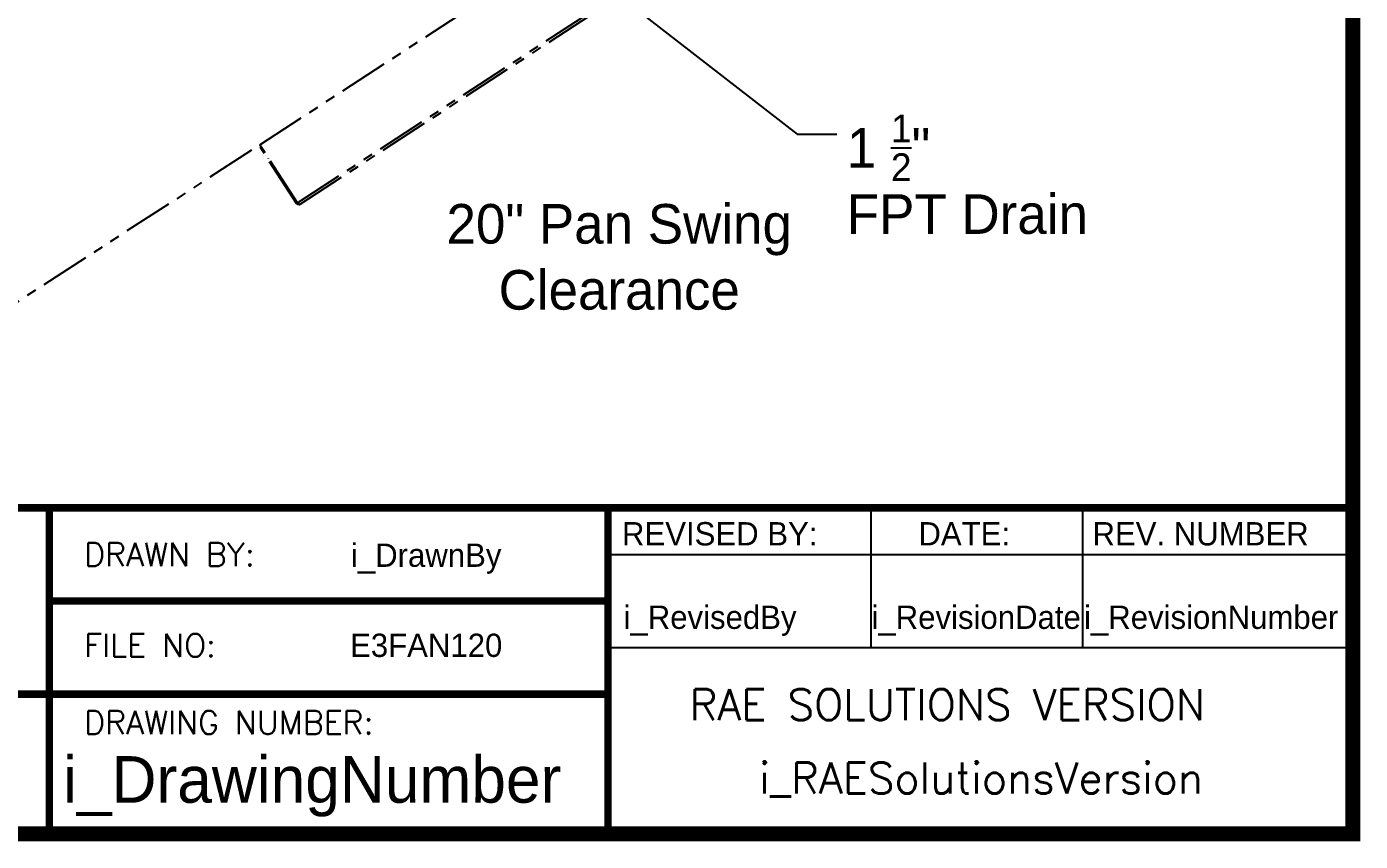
# Model space of a CAD drawing. Header units: inches. Extents: x 908 to 1218, y 494 to 690.
# Drawn here: x 1147.1 to 1214.5, y 497.7 to 538.8 of the extents above; entities that cross this region are included whole.
import ezdxf
from ezdxf import colors
from ezdxf.entities.mleader import LeaderData, LeaderLine
from ezdxf.enums import TextEntityAlignment as Align
from ezdxf.math import Vec2, Vec3

# ---------------------------------------------------------------- set-up
doc = ezdxf.new("R2010")
doc.units = ezdxf.units.IN
doc.header["$MEASUREMENT"] = 0
doc.header["$PDSIZE"] = -1
doc.linetypes.add('PHANTOM', pattern=[0.5, 0.25, -0.05, 0.05, -0.05, 0.05, -0.05])
doc.layers.add('Hingeable', color=7, linetype='PHANTOM')
doc.styles.add('SIMPLEX', font='SIMPLEX')

msp = doc.modelspace()

# ---------------------------------------------------------------- linework, layer by layer
for p, q in [((1082.3828, 514.5337), (1176.4598, 514.5337)), ((1148.2367, 514.5337), (1148.2367, 505.126)), ((1176.4598, 514.5337), (1176.4598, 498.0702)), ((1176.4598, 514.5337), (1214.0906, 514.5337)), ((1176.4598, 514.5337), (1176.4598, 512.1818)), ((1189.7375, 514.5337), (1189.7375, 507.4779)), ((1200.4306, 514.5337), (1200.4306, 507.4779)), ((1176.4598, 512.1818), (1214.0906, 512.1818)), ((1148.2367, 509.8299), (1176.4598, 509.8299)), ((1148.2367, 505.126), (1148.2367, 509.8299)), ((1176.4598, 507.4779), (1214.0906, 507.4779)), ((1176.4598, 505.126), (1082.3828, 505.126)), ((1148.2367, 505.126), (1148.2367, 498.0702))]:
    msp.add_line(p, q)
for points, const_width in [([(913.0442, 498.0702), (1214.0906, 498.0702), (1214.0906, 686.2242), (913.0442, 686.2242), (913.0442, 498.0702)], 0.7526), ([(1214.0906, 514.5337), (988.3058, 514.5337), (988.3058, 498.0702)], 0.3763), ([(1148.2367, 514.5337), (1148.2367, 498.0702)], 0.3763), ([(1176.4598, 498.0702), (1176.4598, 514.5337), (1214.0906, 514.5337)], 0.3763), ([(1176.4598, 509.8299), (1148.2367, 509.8299), (1148.2367, 498.0702)], 0.3763), ([(1176.4598, 505.126), (1082.3828, 505.126)], 0.3763)]:
    msp.add_lwpolyline(points, dxfattribs=dict(const_width=const_width))
msp.add_point((1176.4598, 498.0702))
at = {"layer": 'Hingeable', "linetype": 'PHANTOM', "ltscale": 10}
for p, q in [((1158.867, 532.8676), (1175.0652, 543.4032)), ((1160.7688, 529.939), (1176.967, 540.4746)), ((1160.905, 529.8688), (1176.9758, 540.3217)), ((1158.4476, 532.5953), (1145.0236, 523.894)), ((1160.7688, 529.939), (1158.867, 532.8676)), ((1158.8872, 532.7317), (1158.9291, 532.7589)), ((1160.721, 529.9079), (1158.8872, 532.7317)), ((1160.7629, 529.9351), (1158.9291, 532.7589)), ((1158.9734, 532.7036), (1158.9675, 532.6998)), ((1159.3036, 532.1823), (1159.3095, 532.1862)), ((1160.721, 529.9079), (1160.7629, 529.9351))]:
    msp.add_line(p, q, dxfattribs=at)
at = {"layer": 'Hingeable', "linetype": 'PHANTOM', "ltscale": 10, "flags": 128}
msp.add_lwpolyline([(1158.9467, 532.7448), (1158.9536, 532.7217), (1158.9541, 532.7204)], dxfattribs=at)
at = {"layer": 'Hingeable', "linetype": 'PHANTOM', "ltscale": 10}
for points, knots in [([(1160.905, 529.8688), (1160.888, 529.8604), (1160.8588, 529.8461), (1160.8166, 529.8469), (1160.7858, 529.8549), (1160.7616, 529.8667), (1160.7387, 529.8841), (1160.727, 529.8998), (1160.721, 529.9079)], [0, 0, 0, 0, 0.2914181, 0.4990282, 0.6172957, 0.7394318, 0.8666497, 1, 1, 1, 1]), ([(1160.7928, 529.9078), (1160.7914, 529.9085), (1160.785, 529.9115), (1160.7741, 529.9204), (1160.7667, 529.9301), (1160.7629, 529.9351)], [0, 0, 0, 0, 0.1158817, 0.5506018, 1, 1, 1, 1]), ([(1160.7688, 529.939), (1160.7771, 529.9276), (1160.7937, 529.9047), (1160.8214, 529.8782), (1160.8527, 529.8617), (1160.8825, 529.8582), (1160.8981, 529.8655), (1160.905, 529.8688)], [0, 0, 0, 0, 0.1872376, 0.3741905, 0.5614631, 0.8060535, 1, 1, 1, 1])]:
    msp.add_open_spline(points, degree=3, knots=knots, dxfattribs=at)

# ---------------------------------------------------------------- texts
for s, height, p in [('REVISED BY:', 1.175963, (1177.1656, 512.6379)), ('DATE:', 1.17596, (1192.1407, 512.6379)), ('REV. NUMBER', 1.175963, (1200.9347, 512.6379))]:
    msp.add_text(s, height=height).set_placement(p)
at = {"style": 'SIMPLEX'}
for s, height, p in [('DRAWN BY:', 1.17596, (1150.0006, 511.5938)), ('FILE NO:', 1.17596, (1150.0006, 507.0036)), ('RAE SOLUTIONS VERSION', 1.561678, (1180.5826, 503.816)), ('DRAWING NUMBER:', 1.175963, (1150.0006, 503.1049))]:
    msp.add_text(s, height=height, dxfattribs=at).set_placement(p)
for s, height, p in [('i_DrawnBy', 1.17596, (1167.2729, 511.5551)), ('i_RevisedBy', 1.175963, (1181.613, 508.4213)), ('i_RevisionDate', 1.175963, (1195.057, 508.4213)), ('i_RevisionNumber', 1.175963, (1206.9324, 508.4213)), ('E3FAN120', 1.17596, (1167.2729, 507.0053)), ('i_DrawingNumber', 2.351925, (1161.5137, 499.6439))]:
    msp.add_text(s, height=height).set_placement(p, align=Align.CENTER)
msp.add_text('i_RAESolutionsVersion', height=1.561678, dxfattribs=at).set_placement((1195.314, 500.1053), align=Align.CENTER)
at = {"layer": 'Hingeable', "linetype": 'PHANTOM', "ltscale": 10, "insert": (1177.0259, 527.1968), "char_height": 2, "width": 20.128591, "attachment_point": 5}
msp.add_mtext('\\A1;20" Pan Swing\\PClearance', dxfattribs=at)

# ---------------------------------------------------------------- leaders
ml = msp.add_multileader_mtext('Standard')
ml.set_content('\\A1;1 {\\H0.7x;\\S1/2;}"\\PFPT Drain', color=256)
ml.set_leader_properties()
ml.build(insert=Vec2(0, 0))
ml.multileader.update_dxf_attribs({"text_right_attachment_type": 6, "dogleg_length": 2, "arrow_head_size": 1.5})
ctx = ml.context
ctx.base_point, ctx.char_height, ctx.arrow_head_size, ctx.landing_gap_size, ctx.plane_origin = Vec3(1188.0228, 533.3978), 2, 1.5, 0.5, Vec3(1175.5456, 541.5258)
ctx.right_attachment = 6
notes = []
notes.append((ctx, [(0, (1, 1, 0), (1186.0228, 533.3978), (1, 0), 2, [(0, [(1175.5456, 541.5258)], 0, [])])]))
ctx.mtext.insert, ctx.mtext.flow_direction = Vec3(1188.5228, 534.3978), 5
for ctx, leaders in notes:
    for number, flags, end, landing, length, lines in leaders:
        leader = LeaderData()
        leader.index, (leader.has_last_leader_line, leader.has_dogleg_vector, leader.attachment_direction) = number, flags
        leader.last_leader_point, leader.dogleg_vector, leader.dogleg_length = Vec3(end), Vec3(landing), length
        for number, points, colour, breaks in lines:
            line = LeaderLine()
            line.index, line.vertices, line.color, line.breaks = number, Vec3.list(points), colors.encode_raw_color(colour), breaks
            leader.lines.append(line)
        ctx.leaders.append(leader)

doc.saveas('drawing.dxf')
